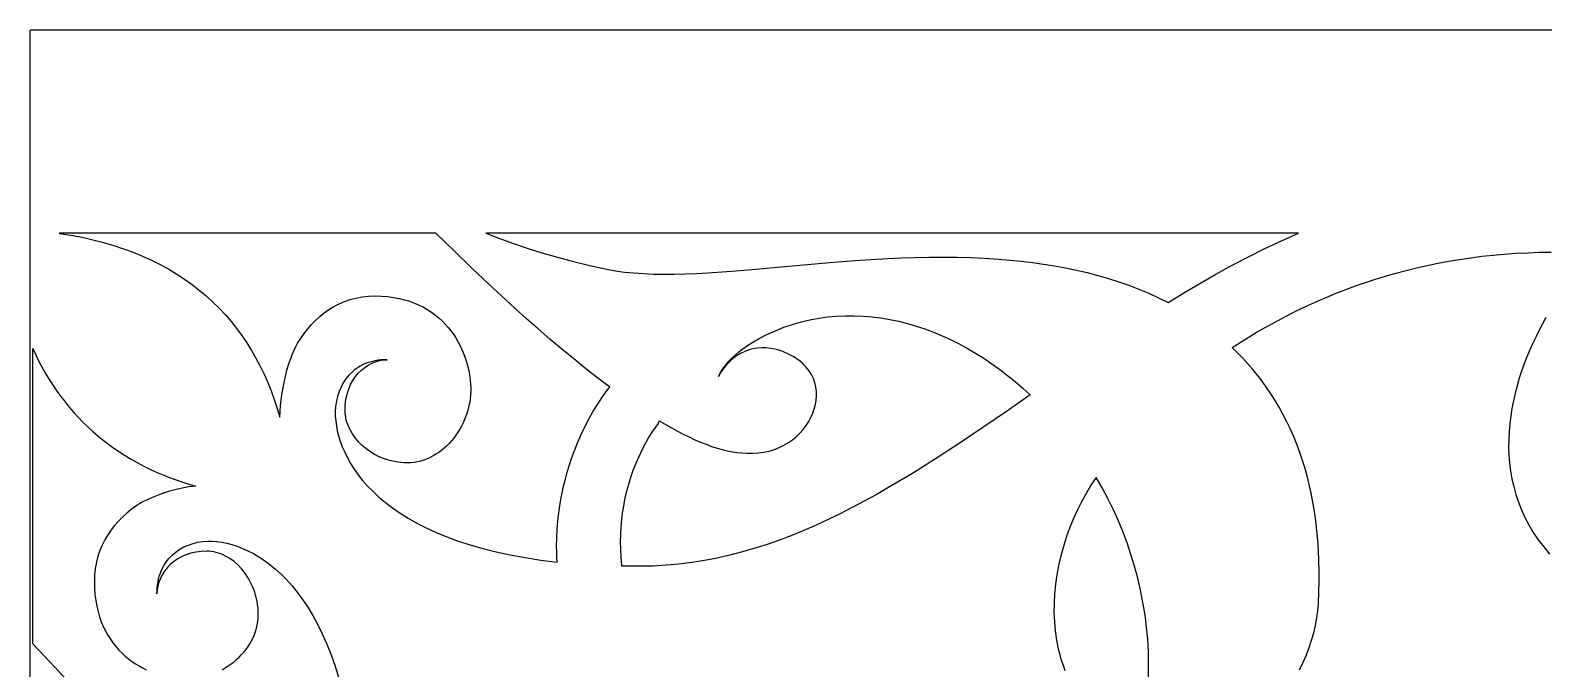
# Model space of a CAD drawing. Extents: x -52 to 65, y 50 to 90.
# Drawn here: x -51.91 to -28.84, y 80.12 to 89.87 of the extents above; entities that cross this region are included whole.
import ezdxf

# ---------------------------------------------------------------- set-up
doc = ezdxf.new("R2010")
doc.units = 0
doc.header["$MEASUREMENT"] = 0
doc.layers.get('0').update_dxf_attribs({"linetype": 'CONTINUOUS'})
doc.layers.add('LAYER_1', color=18, linetype='CONTINUOUS')

msp = doc.modelspace()

# ---------------------------------------------------------------- linework, layer by layer
msp.add_line((-51.907, 49.866), (-51.907, 89.866))
at = {"layer": 'LAYER_1'}
for points in [[(64.546, 89.866), (-30.122, 89.866), (-51.907, 89.866)], [(-32.559, 80.106), (-32.503, 80.222), (-32.454, 80.336), (-32.411, 80.45), (-32.374, 80.562), (-32.343, 80.674), (-32.317, 80.786), (-32.297, 80.899), (-32.281, 81.011), (-32.27, 81.124), (-32.263, 81.293), (-32.259, 81.458), (-32.259, 81.619), (-32.263, 81.778), (-32.27, 81.934), (-32.28, 82.086), (-32.294, 82.235), (-32.311, 82.381), (-32.331, 82.524), (-32.355, 82.664), (-32.382, 82.801), (-32.411, 82.935), (-32.444, 83.066), (-32.48, 83.194), (-32.519, 83.319), (-32.561, 83.441), (-32.606, 83.561), (-32.653, 83.677), (-32.703, 83.791), (-32.756, 83.902), (-32.812, 84.01), (-32.87, 84.115), (-32.931, 84.218), (-32.995, 84.318), (-33.06, 84.415), (-33.129, 84.51), (-33.199, 84.602), (-33.272, 84.691), (-33.347, 84.778), (-33.425, 84.862), (-33.504, 84.944), (-33.586, 85.023), (-33.466, 85.101), (-33.343, 85.178), (-33.219, 85.253), (-33.092, 85.327), (-32.962, 85.399), (-32.831, 85.469), (-32.697, 85.538), (-32.562, 85.605), (-32.424, 85.67), (-32.284, 85.733), (-32.142, 85.794), (-31.998, 85.853), (-31.852, 85.91), (-31.704, 85.964), (-31.554, 86.016), (-31.403, 86.066), (-31.249, 86.114), (-31.093, 86.158), (-30.935, 86.201), (-30.776, 86.24), (-30.614, 86.277), (-30.451, 86.311), (-30.286, 86.342), (-30.119, 86.37), (-29.95, 86.395), (-29.78, 86.417), (-29.608, 86.436), (-29.434, 86.451), (-29.259, 86.464), (-29.081, 86.472), (-28.903, 86.478), (-28.722, 86.48)], [(-28.802, 85.481), (-28.854, 85.387), (-28.905, 85.292), (-28.954, 85.193), (-29.002, 85.092), (-29.048, 84.988), (-29.092, 84.883), (-29.134, 84.775), (-29.173, 84.666), (-29.209, 84.555), (-29.242, 84.442), (-29.272, 84.328), (-29.298, 84.212), (-29.321, 84.096), (-29.34, 83.978), (-29.354, 83.86), (-29.364, 83.741), (-29.37, 83.621), (-29.371, 83.502), (-29.367, 83.382), (-29.357, 83.262), (-29.342, 83.142), (-29.321, 83.022), (-29.294, 82.903), (-29.261, 82.784), (-29.222, 82.666), (-29.176, 82.549), (-29.123, 82.433), (-29.063, 82.318), (-28.995, 82.204), (-28.92, 82.092), (-28.837, 81.982), (-28.746, 81.873)], [(-51.336, 79.937), (-51.612, 80.234), (-51.867, 80.504), (-51.867, 85.01), (-51.821, 84.911), (-51.774, 84.814), (-51.724, 84.72), (-51.672, 84.627), (-51.617, 84.536), (-51.56, 84.448), (-51.501, 84.361), (-51.44, 84.277), (-51.377, 84.195), (-51.312, 84.114), (-51.244, 84.036), (-51.175, 83.96), (-51.103, 83.886), (-51.029, 83.815), (-50.954, 83.745), (-50.876, 83.678), (-50.796, 83.613), (-50.715, 83.55), (-50.631, 83.489), (-50.546, 83.431), (-50.459, 83.375), (-50.37, 83.321), (-50.279, 83.269), (-50.186, 83.22), (-50.092, 83.173), (-49.996, 83.129), (-49.898, 83.087), (-49.799, 83.047), (-49.698, 83.01), (-49.595, 82.975), (-49.491, 82.942), (-49.385, 82.912), (-49.387, 82.912), (-49.49, 82.898), (-49.593, 82.879), (-49.697, 82.855), (-49.801, 82.826), (-49.906, 82.792), (-50.01, 82.752), (-50.116, 82.706), (-50.221, 82.655), (-50.295, 82.606), (-50.367, 82.554), (-50.435, 82.498), (-50.501, 82.439), (-50.563, 82.377), (-50.621, 82.311), (-50.676, 82.241), (-50.725, 82.168), (-50.771, 82.092), (-50.811, 82.011), (-50.846, 81.928), (-50.875, 81.84), (-50.899, 81.749), (-50.916, 81.654), (-50.926, 81.555), (-50.93, 81.453), (-50.927, 81.353), (-50.92, 81.258), (-50.909, 81.166), (-50.894, 81.079), (-50.874, 80.995), (-50.851, 80.916), (-50.824, 80.84), (-50.794, 80.768), (-50.761, 80.7), (-50.725, 80.635), (-50.686, 80.573), (-50.644, 80.515), (-50.601, 80.461), (-50.555, 80.41), (-50.508, 80.362), (-50.458, 80.317), (-50.408, 80.275), (-50.356, 80.236), (-50.303, 80.2), (-50.249, 80.167), (-50.195, 80.137), (-50.14, 80.109)], [(-34.858, 78.526), (-34.859, 80.181), (-34.863, 80.375), (-34.873, 80.568), (-34.89, 80.759), (-34.914, 80.949), (-34.945, 81.136), (-34.981, 81.322), (-35.024, 81.506), (-35.073, 81.688), (-35.128, 81.867), (-35.188, 82.044), (-35.254, 82.218), (-35.325, 82.39), (-35.401, 82.558), (-35.482, 82.723), (-35.568, 82.885), (-35.659, 83.044), (-35.738, 82.924), (-35.813, 82.799), (-35.884, 82.671), (-35.949, 82.539), (-36.01, 82.405), (-36.065, 82.268), (-36.115, 82.128), (-36.159, 81.987), (-36.198, 81.845), (-36.231, 81.701), (-36.258, 81.557), (-36.279, 81.413), (-36.293, 81.268), (-36.301, 81.124), (-36.302, 80.981), (-36.296, 80.84), (-36.283, 80.7), (-36.263, 80.561), (-36.236, 80.426), (-36.219, 80.359), (-36.201, 80.293), (-36.18, 80.228), (-36.158, 80.163), (-36.134, 80.099)], [(-48.981, 80.11), (-48.934, 80.137), (-48.888, 80.166), (-48.844, 80.197), (-48.801, 80.23), (-48.761, 80.265), (-48.722, 80.301), (-48.685, 80.339), (-48.65, 80.378), (-48.617, 80.419), (-48.586, 80.462), (-48.558, 80.506), (-48.533, 80.55), (-48.51, 80.597), (-48.489, 80.644), (-48.472, 80.692), (-48.457, 80.742), (-48.446, 80.792), (-48.437, 80.843), (-48.432, 80.894), (-48.431, 80.947), (-48.432, 80.999), (-48.435, 81.05), (-48.441, 81.101), (-48.449, 81.15), (-48.459, 81.198), (-48.471, 81.245), (-48.485, 81.291), (-48.5, 81.335), (-48.518, 81.379), (-48.537, 81.421), (-48.58, 81.5), (-48.628, 81.574), (-48.682, 81.642), (-48.74, 81.703), (-48.801, 81.758), (-48.866, 81.805), (-48.933, 81.844), (-48.968, 81.861), (-49.002, 81.875), (-49.037, 81.888), (-49.072, 81.898), (-49.108, 81.907), (-49.143, 81.913), (-49.178, 81.917), (-49.214, 81.918), (-49.301, 81.915), (-49.383, 81.904), (-49.461, 81.886), (-49.534, 81.862), (-49.602, 81.832), (-49.665, 81.797), (-49.722, 81.757), (-49.774, 81.713), (-49.82, 81.664), (-49.86, 81.613), (-49.895, 81.559), (-49.924, 81.502), (-49.946, 81.444), (-49.962, 81.385), (-49.972, 81.326), (-49.975, 81.266), (-49.974, 81.314), (-49.971, 81.361), (-49.966, 81.407), (-49.959, 81.451), (-49.95, 81.493), (-49.94, 81.534), (-49.927, 81.573), (-49.913, 81.611), (-49.897, 81.647), (-49.88, 81.681), (-49.861, 81.715), (-49.84, 81.746), (-49.818, 81.776), (-49.795, 81.805), (-49.744, 81.858), (-49.688, 81.905), (-49.628, 81.946), (-49.564, 81.982), (-49.497, 82.011), (-49.426, 82.035), (-49.353, 82.053), (-49.277, 82.065), (-49.2, 82.072), (-49.132, 82.07), (-49.061, 82.064), (-48.987, 82.053), (-48.911, 82.038), (-48.833, 82.018), (-48.754, 81.992), (-48.672, 81.961), (-48.59, 81.925), (-48.506, 81.882), (-48.422, 81.833), (-48.338, 81.777), (-48.253, 81.715), (-48.168, 81.645), (-48.084, 81.568), (-48, 81.484), (-47.917, 81.391), (-47.836, 81.291), (-47.756, 81.182), (-47.678, 81.064), (-47.601, 80.938), (-47.527, 80.802), (-47.456, 80.656), (-47.388, 80.501), (-47.322, 80.336), (-47.26, 80.161), (-47.202, 79.975)]]:
    msp.add_lwpolyline(points, dxfattribs=at)
for points in [[(-45.722, 86.768), (-51.46, 86.768), (-51.465, 86.767), (-51.289, 86.739), (-51.118, 86.707), (-50.953, 86.67), (-50.792, 86.629), (-50.635, 86.583), (-50.484, 86.533), (-50.337, 86.478), (-50.195, 86.42), (-50.058, 86.357), (-49.925, 86.291), (-49.797, 86.22), (-49.674, 86.146), (-49.555, 86.068), (-49.44, 85.986), (-49.33, 85.901), (-49.224, 85.812), (-49.123, 85.719), (-49.026, 85.623), (-48.933, 85.524), (-48.845, 85.421), (-48.761, 85.315), (-48.681, 85.207), (-48.605, 85.095), (-48.533, 84.98), (-48.466, 84.862), (-48.402, 84.741), (-48.343, 84.618), (-48.287, 84.491), (-48.235, 84.363), (-48.188, 84.231), (-48.144, 84.097), (-48.104, 83.961), (-48.09, 84.14), (-48.07, 84.308), (-48.044, 84.464), (-48.012, 84.61), (-47.994, 84.679), (-47.975, 84.745), (-47.954, 84.809), (-47.932, 84.87), (-47.909, 84.929), (-47.884, 84.985), (-47.858, 85.038), (-47.831, 85.09), (-47.783, 85.165), (-47.732, 85.238), (-47.677, 85.308), (-47.619, 85.375), (-47.558, 85.438), (-47.493, 85.497), (-47.425, 85.553), (-47.353, 85.603), (-47.278, 85.65), (-47.199, 85.691), (-47.117, 85.726), (-47.031, 85.756), (-46.942, 85.78), (-46.849, 85.797), (-46.752, 85.808), (-46.651, 85.811), (-46.553, 85.809), (-46.46, 85.802), (-46.37, 85.79), (-46.284, 85.774), (-46.202, 85.755), (-46.124, 85.731), (-46.05, 85.704), (-45.979, 85.673), (-45.912, 85.639), (-45.848, 85.602), (-45.788, 85.563), (-45.731, 85.521), (-45.678, 85.476), (-45.628, 85.43), (-45.58, 85.382), (-45.536, 85.331), (-45.495, 85.28), (-45.457, 85.227), (-45.422, 85.173), (-45.39, 85.118), (-45.36, 85.063), (-45.333, 85.007), (-45.309, 84.951), (-45.287, 84.895), (-45.267, 84.839), (-45.25, 84.784), (-45.223, 84.675), (-45.204, 84.571), (-45.194, 84.473), (-45.191, 84.417), (-45.191, 84.36), (-45.194, 84.304), (-45.2, 84.248), (-45.208, 84.193), (-45.219, 84.138), (-45.233, 84.084), (-45.248, 84.03), (-45.266, 83.978), (-45.287, 83.926), (-45.309, 83.876), (-45.334, 83.826), (-45.36, 83.778), (-45.389, 83.732), (-45.419, 83.687), (-45.452, 83.644), (-45.486, 83.602), (-45.521, 83.562), (-45.558, 83.525), (-45.597, 83.489), (-45.638, 83.456), (-45.679, 83.425), (-45.722, 83.396), (-45.766, 83.37), (-45.812, 83.346), (-45.858, 83.326), (-45.905, 83.308), (-45.954, 83.293), (-46.003, 83.281), (-46.053, 83.273), (-46.104, 83.268), (-46.155, 83.266), (-46.206, 83.267), (-46.257, 83.271), (-46.306, 83.276), (-46.354, 83.284), (-46.401, 83.294), (-46.448, 83.307), (-46.493, 83.321), (-46.536, 83.337), (-46.579, 83.354), (-46.62, 83.374), (-46.66, 83.395), (-46.698, 83.418), (-46.771, 83.467), (-46.837, 83.522), (-46.897, 83.581), (-46.951, 83.643), (-46.997, 83.709), (-47.035, 83.778), (-47.066, 83.848), (-47.079, 83.884), (-47.089, 83.919), (-47.097, 83.955), (-47.103, 83.991), (-47.107, 84.027), (-47.108, 84.063), (-47.105, 84.152), (-47.094, 84.236), (-47.077, 84.315), (-47.053, 84.39), (-47.024, 84.459), (-46.989, 84.522), (-46.95, 84.581), (-46.906, 84.634), (-46.859, 84.681), (-46.808, 84.722), (-46.755, 84.757), (-46.7, 84.786), (-46.643, 84.809), (-46.585, 84.826), (-46.526, 84.836), (-46.468, 84.839), (-46.515, 84.838), (-46.561, 84.835), (-46.606, 84.83), (-46.649, 84.823), (-46.691, 84.813), (-46.731, 84.803), (-46.769, 84.79), (-46.806, 84.775), (-46.842, 84.759), (-46.876, 84.741), (-46.908, 84.722), (-46.939, 84.701), (-46.969, 84.679), (-46.997, 84.655), (-47.049, 84.603), (-47.095, 84.547), (-47.136, 84.486), (-47.17, 84.421), (-47.199, 84.352), (-47.223, 84.28), (-47.24, 84.205), (-47.252, 84.127), (-47.259, 84.048), (-47.257, 83.979), (-47.251, 83.907), (-47.241, 83.832), (-47.226, 83.755), (-47.206, 83.676), (-47.181, 83.594), (-47.15, 83.512), (-47.114, 83.428), (-47.072, 83.342), (-47.024, 83.257), (-46.97, 83.17), (-46.908, 83.084), (-46.84, 82.998), (-46.765, 82.912), (-46.682, 82.827), (-46.591, 82.742), (-46.493, 82.659), (-46.386, 82.578), (-46.27, 82.498), (-46.146, 82.42), (-46.013, 82.345), (-45.87, 82.273), (-45.718, 82.203), (-45.556, 82.136), (-45.384, 82.073), (-45.201, 82.014), (-45.008, 81.958), (-44.804, 81.908), (-44.589, 81.861), (-44.362, 81.82), (-44.124, 81.783), (-43.874, 81.752), (-43.874, 81.753), (-43.879, 81.816), (-43.882, 81.891), (-43.883, 81.992), (-43.881, 82.117), (-43.873, 82.263), (-43.858, 82.428), (-43.833, 82.61), (-43.817, 82.707), (-43.798, 82.807), (-43.776, 82.911), (-43.75, 83.017), (-43.72, 83.125), (-43.687, 83.236), (-43.649, 83.349), (-43.607, 83.464), (-43.561, 83.58), (-43.509, 83.697), (-43.453, 83.815), (-43.391, 83.933), (-43.324, 84.052), (-43.251, 84.171), (-43.172, 84.289), (-43.087, 84.407), (-43.072, 84.419), (-43.256, 84.558), (-43.44, 84.702), (-43.623, 84.85), (-43.805, 85.001), (-43.986, 85.154), (-44.165, 85.309), (-44.341, 85.465), (-44.515, 85.621), (-44.849, 85.929), (-45.165, 86.227), (-45.457, 86.509)], [(-32.575, 86.768), (-44.964, 86.768), (-44.763, 86.692), (-44.554, 86.617), (-44.334, 86.543), (-44.107, 86.471), (-43.871, 86.402), (-43.627, 86.336), (-43.376, 86.275), (-43.119, 86.219), (-42.987, 86.195), (-42.85, 86.176), (-42.707, 86.162), (-42.56, 86.152), (-42.407, 86.146), (-42.25, 86.143), (-42.088, 86.144), (-41.922, 86.148), (-41.752, 86.155), (-41.578, 86.165), (-41.218, 86.189), (-40.846, 86.22), (-40.462, 86.255), (-39.664, 86.326), (-39.254, 86.357), (-38.838, 86.382), (-38.628, 86.392), (-38.418, 86.399), (-38.207, 86.403), (-37.996, 86.405), (-37.784, 86.403), (-37.573, 86.397), (-37.361, 86.388), (-37.15, 86.374), (-36.976, 86.359), (-36.803, 86.342), (-36.631, 86.321), (-36.461, 86.297), (-36.292, 86.27), (-36.124, 86.239), (-35.958, 86.205), (-35.794, 86.167), (-35.632, 86.125), (-35.472, 86.079), (-35.314, 86.029), (-35.159, 85.975), (-35.006, 85.916), (-34.855, 85.853), (-34.708, 85.785), (-34.563, 85.713), (-34.322, 85.86), (-34.079, 86.004), (-33.834, 86.144), (-33.587, 86.279), (-33.338, 86.41), (-33.086, 86.535), (-32.832, 86.655)], [(-42.319, 83.908), (-42.133, 83.8), (-42.042, 83.75), (-41.952, 83.703), (-41.863, 83.66), (-41.775, 83.619), (-41.688, 83.582), (-41.603, 83.548), (-41.52, 83.517), (-41.438, 83.49), (-41.358, 83.467), (-41.28, 83.448), (-41.203, 83.433), (-41.129, 83.422), (-41.056, 83.416), (-40.986, 83.413), (-40.896, 83.411), (-40.808, 83.416), (-40.724, 83.427), (-40.642, 83.445), (-40.564, 83.469), (-40.489, 83.499), (-40.418, 83.534), (-40.351, 83.574), (-40.288, 83.619), (-40.229, 83.667), (-40.175, 83.719), (-40.125, 83.775), (-40.081, 83.833), (-40.041, 83.894), (-40.007, 83.957), (-39.978, 84.021), (-39.955, 84.087), (-39.937, 84.154), (-39.926, 84.221), (-39.922, 84.289), (-39.924, 84.356), (-39.932, 84.422), (-39.948, 84.488), (-39.97, 84.552), (-40, 84.614), (-40.038, 84.673), (-40.084, 84.73), (-40.109, 84.758), (-40.137, 84.784), (-40.167, 84.81), (-40.199, 84.835), (-40.232, 84.859), (-40.269, 84.881), (-40.307, 84.903), (-40.347, 84.924), (-40.434, 84.962), (-40.496, 84.983), (-40.559, 84.999), (-40.623, 85.011), (-40.688, 85.018), (-40.753, 85.019), (-40.819, 85.015), (-40.885, 85.005), (-40.95, 84.988), (-41.015, 84.964), (-41.078, 84.934), (-41.14, 84.896), (-41.201, 84.85), (-41.259, 84.796), (-41.315, 84.734), (-41.368, 84.663), (-41.418, 84.583), (-41.391, 84.636), (-41.353, 84.696), (-41.326, 84.732), (-41.295, 84.772), (-41.257, 84.815), (-41.214, 84.86), (-41.164, 84.908), (-41.107, 84.957), (-41.043, 85.007), (-40.972, 85.057), (-40.893, 85.108), (-40.806, 85.158), (-40.678, 85.223), (-40.549, 85.281), (-40.418, 85.333), (-40.286, 85.378), (-40.154, 85.416), (-40.021, 85.447), (-39.887, 85.472), (-39.752, 85.491), (-39.617, 85.504), (-39.482, 85.51), (-39.347, 85.51), (-39.212, 85.505), (-39.076, 85.493), (-38.941, 85.476), (-38.806, 85.454), (-38.671, 85.425), (-38.537, 85.391), (-38.404, 85.352), (-38.271, 85.308), (-38.139, 85.259), (-38.008, 85.204), (-37.878, 85.145), (-37.749, 85.081), (-37.622, 85.012), (-37.496, 84.938), (-37.372, 84.86), (-37.249, 84.777), (-37.128, 84.691), (-37.008, 84.6), (-36.891, 84.505), (-36.776, 84.405), (-36.663, 84.302), (-37.025, 84.051), (-37.387, 83.803), (-37.748, 83.56), (-38.109, 83.325), (-38.289, 83.21), (-38.47, 83.098), (-38.651, 82.989), (-38.832, 82.882), (-39.014, 82.779), (-39.196, 82.679), (-39.378, 82.582), (-39.561, 82.489), (-39.745, 82.4), (-39.929, 82.315), (-40.114, 82.235), (-40.3, 82.159), (-40.486, 82.088), (-40.674, 82.022), (-40.863, 81.962), (-41.052, 81.907), (-41.243, 81.857), (-41.435, 81.813), (-41.628, 81.776), (-41.822, 81.745), (-42.018, 81.72), (-42.215, 81.702), (-42.414, 81.691), (-42.614, 81.688), (-42.889, 81.691), (-42.888, 81.699), (-42.899, 81.824), (-42.905, 81.945), (-42.907, 82.064), (-42.905, 82.179), (-42.899, 82.291), (-42.89, 82.399), (-42.877, 82.504), (-42.861, 82.606), (-42.843, 82.704), (-42.822, 82.798), (-42.799, 82.889), (-42.774, 82.976), (-42.748, 83.06), (-42.72, 83.14), (-42.691, 83.215), (-42.662, 83.287), (-42.602, 83.42), (-42.543, 83.536), (-42.487, 83.635), (-42.435, 83.717), (-42.392, 83.782), (-42.358, 83.829), (-42.328, 83.867)]]:
    msp.add_lwpolyline(points, close=True, dxfattribs=at)

doc.saveas('drawing.dxf')
